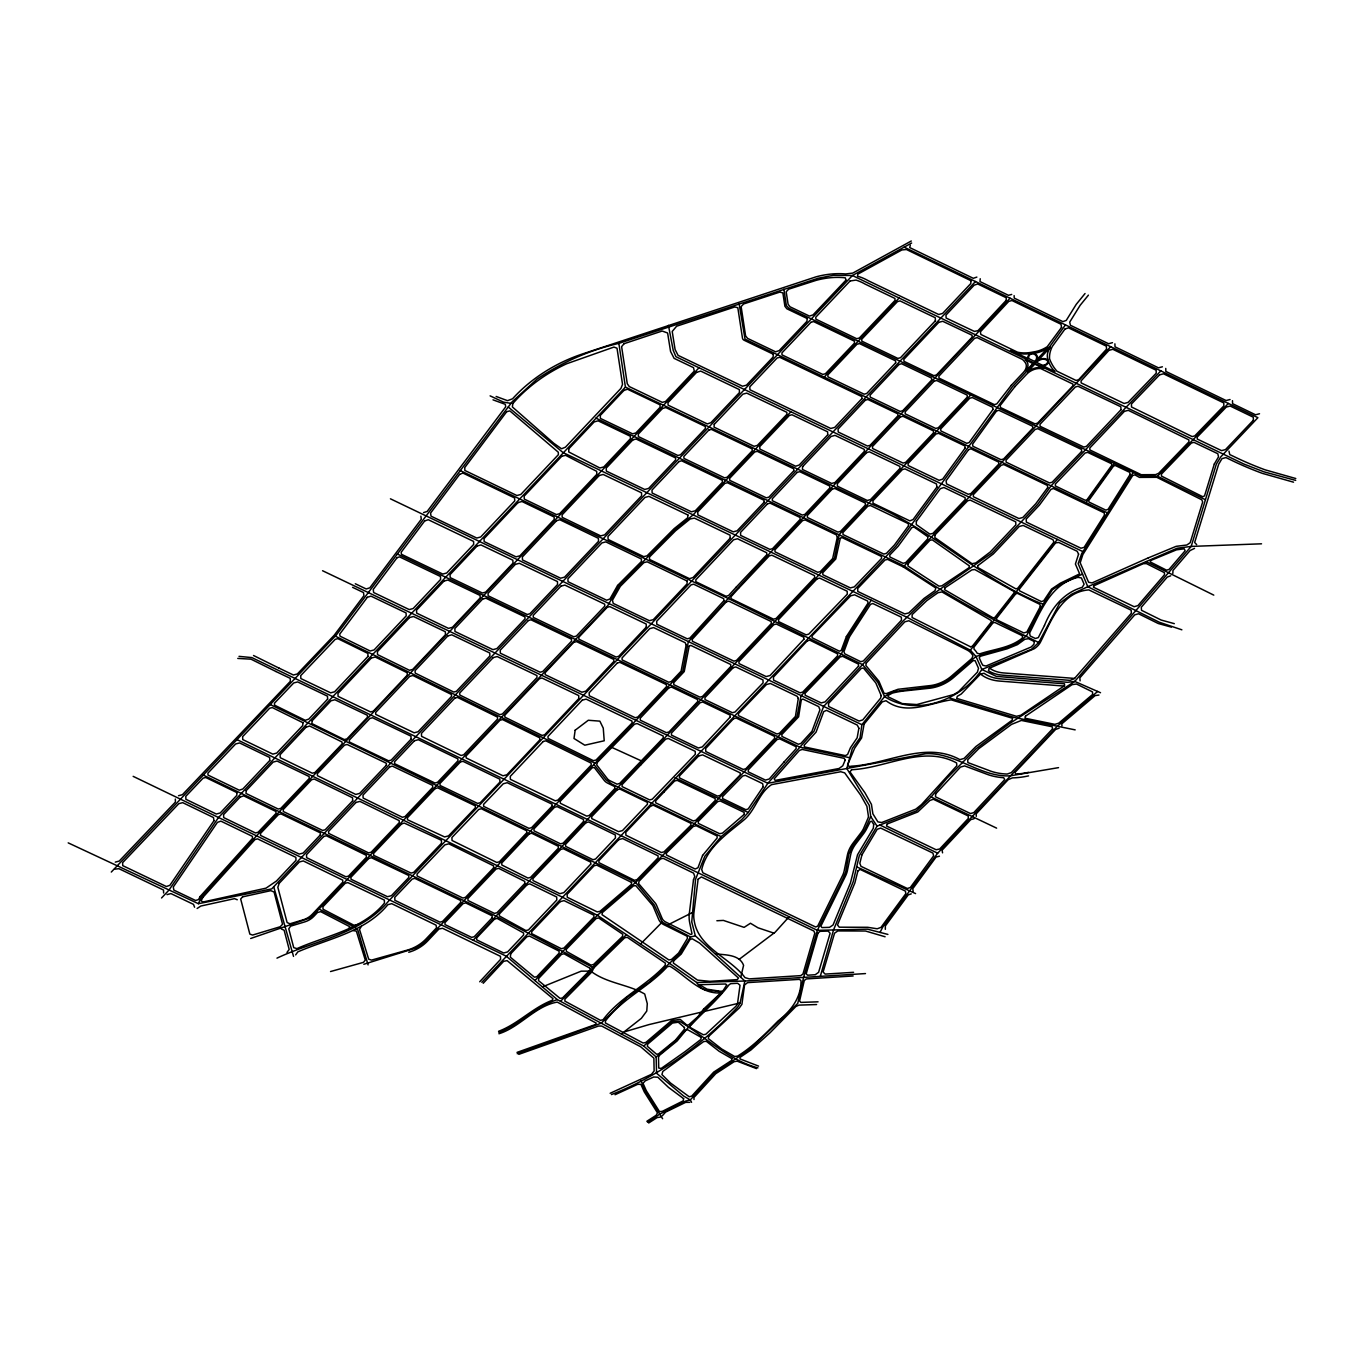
<?xml version="1.0" encoding="UTF-8"?>
<svg xmlns="http://www.w3.org/2000/svg" width="1364" height="1364" viewBox="0 0 1364 1364"><rect width="100%" height="100%" fill="white"/><g stroke="black" fill="none" stroke-linecap="round" stroke-linejoin="round"><path stroke-width="1.5" d="M566.299 949.293L566.299 951.339L590.987 965.098L593.562 964.484L622.564 936.352L622.751 934.272L598.66 917.955L596.187 918.484L566.554 949.037M885.321 929.327L885.355 925.951L908.254 894.852L911.237 893.88M1172.852 573.34L1172.955 570.459L1190.073 550.544L1194.54 548.379M980.222 278.733L980 281.564L1008.439 295.306L1011.696 294.436M1082.539 574.091L1061.107 584.048L1052.377 589.794L1043.051 604.218L1026.546 635.76L1017.595 643.16L1006.717 647.542L975.959 656.476L950.708 678.351L941.791 683.961L931.646 686.876L892.499 691.736L884.588 696.629L861.878 724.71L860.053 737.822L852.295 748.529L846.822 768.495L869.277 805.357L870.744 816.61L877.086 826.124L859.269 855.757L853.165 881.86L833.54 929.958L820.293 976.368M910.317 245.264L909.703 247.566L973.282 278.307L976.863 277.097M740.771 977.187L743.585 965.337C739.441 954.271 725.239 955.09 715.537 953.811M460.299 470.58L728.188 598.472L862.542 664.609L877.683 682.085L884.588 696.629C916.642 717.311 961.961 699.596 981.875 669.485L1031.423 649.315L1038.703 642.546L1059.658 603.263L1071.524 594.261L1087.79 586.708L1177.132 548.243L1191.181 546.418L1261.53 543.81M662.273 1115.82L665.581 1112.12L685.615 1102.368L689.775 1102.334M593.817 967.741L592.01 971.816L564.918 999.13L564.901 1001.142L600.484 1020.34L603.076 1019.726C620.074 997.135 646.417 985.797 665.206 965.235L665.393 963.137L627.269 937.324L624.695 937.784L593.459 968.252M68.2 842.867L198.411 903.701L201.139 897.563L256.534 835.825L698.982 367.803M870.744 816.61L864.742 829.721L852.04 847.044L848.851 854.307L845.663 872.176L843.361 877.734L817.36 930.333L803.601 977.391L797.735 1003.427L749.774 1049.325L715.077 1072.718L690.286 1099.93L685.393 1101.157L659.75 1114.132L647.508 1122.299M626.451 934.664L592.556 967.281L590.765 971.117L560.502 1001.312M880.036 932.413L882.815 926.94L937.665 853.216L1056.776 726.756L1097.628 691.446M348.775 928.628L349.866 926.719L320.728 911.664L317.505 912.482L313.771 916.42A14.714 10.06 -27 0 1 304.752 921.894L290.566 926.173L288.776 928.833L293.737 947.673L296.977 948.594C326.746 935.414 362.705 929.6 384.46 903.053L384.341 900.069L347.837 882.593L345.211 883.292L322.961 906.719L323.029 909.242L353.941 925.235L357.999 924.451M361.426 926.207L359.516 929.464L368.672 959.148L371.485 960.12L407.222 950.128A29.428 20.102 -27 0 0 426.114 938.858L436.531 927.827L436.088 925.184L391.724 903.667L387.819 904.69C365.45 932.055 328.622 938.517 297.846 951.867L295.63 954.885M1133.228 472.438L1081.737 553.494L1078.174 563.639L1087.79 586.708L1159.366 622.257L1181.872 629.81M871.204 600.262L847.965 636.579L841.469 654.038L800.992 695.862L796.985 716.918L694.276 823.771L635.641 882.423L597.381 915.312L534.927 980.563M865.475 973.572L744.88 981.023L695.333 935.806L690.593 937L679.494 954.033L649.264 982.029L626.946 997.527L601.234 1023.188L517.229 1053.724M695.333 935.806L691.753 921.894L695.572 879.2L704.813 856.302L721.147 836.644L741.607 819.713L748.222 812.501L767.881 783.277L814.035 731.223L823.651 706.416L903.19 620.893L925.099 599.649L991.816 553.085L1037.714 504.356L1051.047 485.84L1160.849 370.889M1086.068 502.634L1114.371 463.453M1065.455 324.905L1049.905 346.388L1012.412 386.711L895.824 546.18L481.833 982.285M286.969 952.447L289.185 949.429L284.138 930.231L281.308 928.969M508.226 407.018L562.991 452.524L906.924 617.278L970.367 650.185L1057.356 539.411M877.086 826.124L916.506 810.813L931.101 796.951L946.821 778.367L976.266 748.614L1009.496 723.619L1074.764 681.42L1191.181 546.418L1216.347 464.067L1220.848 456.787L1257.898 417.674L904.161 247.14M1085.045 293.533L1076.247 304.343L1066.256 320.404L1062.88 321.631L1014.236 298.102L1014.117 295.613M1088.421 295.135L1080.169 305.28L1069.717 322.092L1070.382 325.246L1108.591 343.728L1112.461 342.671M789.142 916.727L775.195 932.158L739.322 959.233M479.719 981.773L500.605 959.335L500.469 956.335L442.567 928.287L438.952 928.986L427.631 940.99A29.428 20.102 -27 0 1 408.74 952.26M483.214 983.274L503.64 961.313L507.135 960.631L553 998.653L552.267 1000.272C532.727 1007.655 518.047 1023.989 498.559 1031.303M1010.076 298.204L770.063 552.966L688.291 641.813L682.75 671.327L423.266 943.376L416.31 947.912L363.83 964.28M790.711 411.979L692.963 515.012L675.163 529.624L619.205 585.548L607.85 605.531L310.804 917.699L250.669 938.483M595.846 418.117L904.213 565.992L1110.671 346.695M161.549 897.972L168.897 890.198L218.308 817.752L625.428 387.12L618.864 343.37L818.264 278.222L833.387 275.323L852.415 275.511L1243.849 464.033L1264.121 471.876L1295.681 480.384M824.214 377.095L899.098 298M970.776 394.946L839.269 534.5L834.427 558.541L473.325 940.103M111.285 872.056L336.414 634.891L512.233 401.698L536.922 379.192A169.324 115.701 -27 0 1 618.864 343.37M975.482 281.513L388.314 901.399C360.59 934.596 314.3 940.427 276.977 958.142M980.528 674.021L961.245 694.003L957.323 696.322L956.693 698.385L1016.487 716.305L1020.784 715.248L1064.619 685.615L1064.483 683.79L1000.63 678.863A44.125 30.161 -27 0 1 984.058 673.27L980.528 674.021A47.075 32.173 -27 0 0 999.556 681.079L1063.971 686.058M783.908 289.27L786.346 305.553L788.58 308.042L1140.372 475.848L1157.524 476.224L1228.384 403.437M640.534 944.041L662.154 922.149L654.277 904.98L635.641 882.423L270.294 704.557M133.16 776.355L506.351 956.249L557.313 999.607L643.723 1046.035L671.906 1021.943L679.545 1021.295C705.717 1036.862 727.609 1059.709 757.924 1067.876M691.565 1102.317L690.286 1099.93L683.688 1096.076L656.561 1073.246L656.135 1056.929C681.165 1038.464 699.425 1013.691 721.965 992.804C714.702 989.105 705.904 992.753 699.459 986.428L696.714 982.523L669.264 963.154L597.381 915.312L562.104 897.035L236.995 739.629M197.115 908.492L200.849 906.037L234.54 898.637L237.268 899.763M646.843 1121.293L656.135 1115.309L657.482 1112.854L644.234 1091.831L640.892 1084.329L637.67 1084.329L615.028 1094.729M648.684 1122.998L657.124 1117.559L660.278 1117.116M621.353 1034.014L641.387 1018.311L646.775 1011.031L647.286 1003.682L644.712 994.032C628.31 984.348 606.673 983.393 590.765 971.117L581.166 971.168L542.378 986.888M911.288 241.002L852.739 273.107L845.646 273.959A72.224 49.343 -27 0 0 816.03 276.841L582.326 354.009A117.151 80.05 -27 0 0 512.574 398.782L507.527 400.675L496.138 396.464M911.646 243.031L852.415 275.511L271.675 888.919L198.411 903.701M667.644 925.014L692.315 912.584M611.43 1094.576C659.818 1075.821 702.187 1044.585 737.702 1007.058L739.97 1003.393L744.88 981.023L696.714 982.523M610.151 1093.28L651.498 1074.303L654.123 1070.962L653.868 1058.123L640.654 1046.751L601.694 1026.052L598.574 1026.018L518.814 1054.355M1148.113 557.944L1092.07 582.905L1088.591 582.258L1080.203 562.803L1082.863 554.534L1132.631 475.593L1134.831 474.843L1139.469 477.4L1156.808 477.315L1201.803 499.804L1202.673 501.952L1190.192 542.684L1186.816 545.02L1176.16 546.333L1148.3 557.876M498.849 1032.429C519.803 1024.33 535.745 1006.751 557.313 999.607M498.934 1033.759C520.144 1027.092 535.217 1005.933 557.262 1002.097L596.204 1023.102L595.676 1024.466L517.024 1052.394M1170.721 575.813L1167.26 577.074L1141.293 607.253L1141.515 610.305L1161.156 620.04L1174.319 623.655M1059.163 728.188L1055.566 729.45L1014.884 772.553L1016.027 773.985A53.145 36.317 -27 0 0 1028.678 772.297M423.556 512.591L427.188 511.432L505.703 406.847L505.294 404.324L493.001 399.84M970.52 646.792L972.344 646.229L991.27 622.069L991.151 620.467L941.978 591.942L938.023 592.692L926.736 600.689L912.141 614.601L912.107 617.534L970.281 646.672M330.531 971.543L363.489 962.353L365.296 960.086L356.362 931.118L353.123 930.555M974.015 818.741L970.759 819.611L942.098 850.181L942.558 852.841M115.292 862.116L119.231 861.076L175.427 802.049L175.325 799.065M1259.518 413.752L1255.579 414.792L1232.562 403.659L1232.476 400.675M178.514 795.706L182.435 794.683L290.344 681.335L290.242 678.351L275.903 671.497M1162.401 366.797L1158.445 367.82L1115.053 346.848L1114.882 343.83M1230.055 399.516L1226.1 400.539L1165.845 371.4L1165.76 368.433M166.988 894.614L170.943 893.591L193.518 904.383L194.575 907.213M939.438 856.217L936.096 857.018L912.772 888.697L913.147 891.289M740.072 1002.932L649.008 1024.586L625.07 1031.661M1058.532 767.642L1010.127 775.843C980.307 777.446 955.618 752.28 925.764 753.712L767.881 783.277L322.569 570.732M1098.924 695.043L1095.087 695.606L1061.789 723.841L1061.959 725.801M114.371 869.175L118.958 868.697L163.527 890.027L163.612 892.994M853.574 972.31L825.152 974.101L823.106 972.038L834.58 933.146L837.871 930.93L865.526 931.015L885.1 936.761M853.148 975.976L806.346 978.926L804.283 980.511L799.577 1000.971L800.873 1002.404L818.059 1001.824M716.867 920.751L723.397 920.41L744.096 927.367L750.456 923.258L757.992 927.793L773.934 933.129M816.593 1004.535L798.963 1005.115L795.877 1006.496L770.2 1032.616L750.933 1049.973L740.141 1057.305L739.97 1058.924L758.554 1066.102M237.779 658.42L250.993 659.17L275.886 671.48M1074.576 678.419L1003.478 672.929A36.282 24.791 -27 0 1 989.599 668.138M239.024 656.357L251.863 657.601L817.36 930.333L867.453 929.157L887.896 934.425M510.988 403.352L503.589 402.158L490.119 395.867M1075.173 729.876L1014.287 717.447L949.838 698.061M849.772 757.736L799.884 747.182L397.367 554.04M1171.386 627.133L1158.241 623.519L1138.548 613.766L1134.746 614.84L1079.879 677.823L1080.083 680.875M1295.8 478.525L1265.11 469.83A498.815 340.829 -27 0 1 1236.023 457.571L1229.765 454.57L1228.964 451.109M1293.532 482.174L1262.365 473.359A503.725 344.188 -27 0 1 1232.851 460.913L1225.929 457.571L1221.991 458.628L1218.666 464.237L1194.659 542.497L1196.671 544.611M756.491 1068.609L737.191 1061.175L734.122 1061.686L715.776 1073.673L693.935 1097.491L694.003 1099.537M1100.526 692.724L1074.764 681.42L1067.569 682.307L996.351 676.374L981.875 669.485L975.959 656.476L970.367 650.185M856.677 866.856L915.585 893.591M610.68 746.875L642.58 761.436M931.101 796.951L996.607 828.136M674.975 777.736L748.222 812.501M1082.931 551.619L675.93 356.703L673.219 350.36L668.445 325.382M625.428 387.12L869.448 503.299C932.141 528.448 979.864 579.478 1043.051 604.218M1107.517 512.915L745.034 339.142L739.152 303.95M903.377 566.947L887.555 559.376L884.929 560.058L857.7 588.481L857.803 591.464L904.741 613.919L908.799 612.947L923.922 598.523L934.988 590.697L935.857 588.037L903.258 566.878M390.428 498.815L861.878 724.71M355.288 583.758L366.2 588.975L369.832 587.816L421.288 519.275L420.862 516.172M352.594 587.338L363.506 592.556L363.932 595.659L334.197 635.266L297.352 673.969L293.413 675.01L279.074 668.138M721.147 836.644L612.027 784.164L606.093 779.85L593.954 764.437M335.254 636.118L595.096 763.226M203.304 775.11L495.405 915.79L592.556 967.281M1213.79 595.13L1146.033 561.627M879.951 825.015L937.665 853.216M1157.524 476.224L1205.435 499.736M253.516 655.504L279.091 668.155M319.005 909.072L354.759 927.196L357.811 929.992L368.075 964.877M662.154 922.149L690.593 937M1038.703 642.546C992.429 619.733 946.838 595.301 904.213 565.992M643.723 1046.035L656.135 1056.929M662.614 1118.736L645.598 1091.353L640.961 1080.629M273.721 886.753L293.533 956.403M976.283 816.32L976.181 813.831L1008.166 779.679L1012.429 777.889A69.496 47.484 -27 0 0 1028.575 775.877M568.771 448.841L568.754 451.961L599.87 467.988L603.792 466.948L630.424 438.731L630.321 436.241L598.148 420.828L594.21 421.885L568.771 448.841M589.981 968.235L589.964 970.264L562.48 997.971L560.092 998.397L538.524 980.614L538.729 978.38L561.474 954.391L564.031 953.76L589.981 968.235M907.998 563.878L907.964 566.009L938.995 586.162L941.825 585.855L968.917 567.799L969.361 565.889L932.26 539.837L929.839 540.366L907.998 563.878M916.352 521.389L916.25 524.543L929.805 534.074L932.874 533.426L965.166 499.616L965.098 497.638L943.922 487.494L940.325 488.67L916.352 521.389M684.455 1027.518L684.387 1029.257L675.436 1040.135L658.437 1053.98L656.51 1054.184L647.32 1046.273L647.712 1044.125L672.435 1023.051L678.3 1022.216L684.455 1027.518M927.793 536.717L927.708 538.882L905.696 562.599L903.087 563.298L889.857 556.972L889.788 554.995L898.041 546.384L911.783 527.629L913.999 527.016L927.793 536.717M935.619 793.933L935.499 796.798L970.486 813.541L973.743 812.654L1004.722 779.611L1003.734 777.719A70.076 47.876 -27 0 1 986.939 774.258L964.604 765.903L960.461 767.079L935.619 793.933M690.082 1025.933L690.014 1027.365L703.295 1034.747L705.768 1034.304L735.861 1006.342L737.447 1004.143L740.021 985.268L737.617 983.256L730.661 983.683L728.956 984.893C717.873 999.693 703.04 1012.361 690.082 1025.933M693.492 879.763L689.485 912.175A53.946 36.862 -27 0 0 689.673 922.627L692.008 933.897L690.951 934.579L665.734 922.047A14.714 10.06 -27 0 1 662.069 918.279L656.527 905.219A19.608 13.401 -27 0 0 655.163 902.951L638.625 883.599L639.017 881.246L660.517 858.979L663.143 858.297L693.577 873.148L694.753 876.37L693.492 879.763M698.095 879.251L694.071 911.493A49.036 33.503 -27 0 0 694.259 920.99C698.521 947.844 730.115 957.699 745.034 977.63L749.262 978.875L800.719 975.635L802.953 974.032L814.802 933.164L813.882 931.032L701.335 876.933L698.095 879.251M934.988 534.91L934.851 537.604L972.003 563.69L975.754 562.957L990.281 551.96L1015.856 524.867L1015.737 521.883L970.213 500.094L967.605 500.793L934.988 534.91M631.549 882.423L631.447 884.332L600.007 911.322L597.227 911.919L567.254 897.273L567.134 894.29L594.09 865.782L596.682 865.1L631.549 882.423M802.612 466.624L802.407 469.438L831.648 483.436L834.921 482.566L864.367 451.365L864.282 449.37L835.041 435.372L831.119 436.429L802.612 466.624M236.995 792.62L236.773 795.434L220.218 812.978L216.296 814.018L185.896 799.287L185.794 796.303L203.083 778.162L205.691 777.48L236.995 792.62M246.202 790.626L245.997 793.456L278.222 809.04L280.831 808.358L309.219 778.537L309.134 776.542L277.062 761.044L273.141 762.084L246.202 790.626M687.899 514.995L687.678 517.774L674.123 528.669L647.082 555.813L643.757 556.648L608.105 539.462L607.986 536.478L645.019 497.4L648.94 496.36L687.899 514.995M687.234 581.098L687.013 583.928L653.305 619.648L649.383 620.688L613.22 603.382L612.453 600.211L620.313 586.35L643.859 562.65L647.184 561.815L687.234 581.098M714.259 424.323L714.037 427.137L754.07 446.301L757.327 445.431L786.926 414.298L786.84 412.303L746.756 393.122L742.834 394.162L714.259 424.323M773.32 354.231L773.098 357.044L746.449 385.177L742.51 386.217L678.078 355.373L675.095 349.559L672.213 331.469L676.612 326.218L734.804 306.951L737.822 307.718L742.459 338.067A5.882 4.024 -27 0 0 744.181 340.267L773.32 354.231M807.164 318.511L806.942 321.324L779.202 350.599L775.605 351.81L747.557 338.374L745.597 335.868L741.129 306.576L743.619 303.967L779.85 292.084L782.868 292.885L784.914 306.286L786.875 308.793L807.164 318.511M970.998 280.728L970.776 283.559L942.609 313.447L938.688 314.504L868.459 280.831A72.224 49.343 -27 0 0 860.07 276.994L857.513 276.227L857.82 274.147L901.86 249.953L906.446 249.51L970.998 280.728M302.961 722.715L302.723 725.546L276.739 753.081L272.834 754.122L242.741 739.578L242.639 736.611L269.629 708.24L272.254 707.558L302.961 722.715M312.151 720.755L311.913 723.602L344.308 739.578L346.933 738.896L367.479 717.276L367.41 715.299L334.913 699.749L330.992 700.789L312.151 720.755M510.665 953.862L510.375 957.204L534.398 977.187L536.751 976.743L559.121 953.146L559.069 951.134L529.471 936.079L526.879 936.761L510.665 953.862M708.581 1036.469L708.359 1038.635L721.761 1049.052L734.65 1056.486L737.532 1056.128C752.877 1046.699 765.511 1033.656 778.111 1020.937C791.052 1010.826 801.111 997.8 801.026 980.716L799.475 979.352L747.557 982.626L744.556 984.979L741.914 1004.313L739.356 1007.877L708.581 1036.469M873.71 824.402L873.301 828.289L857.547 854.717L850.437 883.002L833.029 925.031L829.5 927.35L821.929 927.571L820.872 926.156L845.782 875.466A31.969 21.841 -27 0 0 847.47 870.334L850.676 854.682A31.781 21.705 -27 0 1 855.91 843.736L863.531 833.762A31.969 21.841 -27 0 0 866.549 828.971L870.283 821.588L871.749 821.247L873.71 824.402M1034.253 641.472L1033.946 644.268L1031.184 646.996L986.053 665.99L982.915 665.359A39.232 26.803 -27 0 1 981.262 662.41L979.216 657.806L980.375 656.255L1007.161 648.804L1017.493 644.609L1024.824 639.29L1028.473 638.676L1034.253 641.472M673.577 960.938L673.339 963.035L697.516 980.119L709.928 981.347L737.293 979.625L738.47 978.039L699.613 943.087L692.196 938.756L689.979 939.557L681.233 954.033L673.577 960.938M512.779 403.591L512.387 406.949L553.801 443.283L561.542 448.773L565.429 447.204L620.944 388.382L622.53 384.324L617.005 348.195L613.936 347.07L566.742 363.728A116.093 79.334 -27 0 0 512.779 403.591M1022.591 635.846L1022.318 638.079C1010.298 647.968 993.964 649.076 979.642 653.885L977.136 653.22A29.428 20.102 -27 0 0 974.067 649.247L973.947 647.184L992.89 622.973L994.731 622.41L1022.591 635.846M602.291 912.652L602.036 914.681L668.872 959.949L671.446 959.489L678.59 953.044L687.49 938.313L687.047 936.181L663.671 924.57A19.608 13.401 -27 0 1 658.761 919.541L653.305 906.617A14.714 10.06 -27 0 0 652.282 904.929L635.812 885.662L633.459 885.867L602.291 912.652M977.937 565.583L977.681 567.475L1015.89 588.873L1017.68 588.344L1053.895 542.088L1052.974 539.701L1023.153 525.43L1019.232 526.47L993.299 553.954L977.937 565.583M575.148 730.234L574.005 738.487L584.798 745.204L604.218 740.771L603.263 728.137L599.853 721.147L588.293 720.26L575.148 730.234M683.603 1098.634L683.245 1100.85L662.205 1111.404L659.46 1111.575L646.314 1090.723L643.024 1083.34L645.155 1080.902L653.68 1076.997L657.823 1077.219L668.496 1087.381L683.603 1098.634M798.298 698.419L795.434 716.441L779.458 733.286L776.849 733.985L738.47 715.606L738.401 713.628L766.449 684.523L770.404 683.483L797.173 696.305L798.298 698.419M801.299 699.851L798.605 716.833L781.896 734.446L781.964 736.424L798.264 744.233L800.856 743.516L811.955 731.309L819.934 709.826L818.741 706.637L802.867 699.033L801.299 699.851M866.242 663.092L865.85 665.496L878.928 681.216L884.06 693.304L886.31 693.611L898.006 689.28L931.169 685.478A28.439 19.437 -27 0 0 951.39 676.152L971.867 658.454L972.958 655.828A24.518 16.76 -27 0 0 967.076 649.997L908.816 620.756L904.826 621.813L866.242 663.092M858.877 728.24L857.172 737.788L850.488 747.643L847.59 754.48L845.356 755.622L804.487 746.943L804.129 745.238L816.081 732.093L823.686 711.633L826.533 710.354L857.257 725.068L858.877 728.24M864.111 724.028L861.605 737.941L854.665 748.205L847.59 764.846L849.414 766.568L851.613 766.159C887.316 764.266 925.406 740.601 959.915 759.629L964.058 758.452L975.908 746.534L1012.003 720.294L1012.668 718.299L951.202 699.868C929.771 703.023 906.139 715.981 886.054 700.721L882.32 701.829L864.111 724.028M868.527 816.985L863.497 828.664A28.439 19.437 -27 0 1 860.82 832.927L853.216 842.884A35.311 24.126 -27 0 0 847.385 855.075L844.197 870.709A28.439 19.437 -27 0 1 842.696 875.245L817.684 926.156L815.604 926.991L702.886 872.789L701.71 869.567C706.859 847.402 726.876 834.035 743.346 820.463C755.451 810.813 758.554 792.927 771.581 784.641L840.753 771.734L844.708 772.877L860.633 795.11L866.924 806.329L868.527 816.985M686.194 644.797L681.096 671.173L671.327 681.523L668.718 682.222L622.137 659.92L622.052 657.942L649.707 628.634L653.629 627.593L685.137 642.666L686.194 644.797M689.144 646.195L684.234 671.582L673.748 682.682L673.833 684.677L699.903 697.14L702.511 696.441L730.797 666.485L730.712 664.49L690.781 645.377L689.144 646.195M597.193 762.527L596.716 764.931L607.185 778.503A14.714 10.06 -27 0 0 610.083 780.805L617.039 784.164L619.648 783.465L663.228 737.975L663.177 735.997L637.107 723.534L634.465 724.216L597.193 762.527M944.911 587.867L944.553 589.674L993.163 617.892L994.936 617.381L1013.998 593.033L1013.878 591.43L974.749 569.521L971.85 569.896L944.911 587.867M701.249 1037.407L700.857 1039.436L685.137 1051.576L661.148 1068.472L658.727 1068.029L658.505 1057.168L659.63 1055.225L677.073 1041.022L685.87 1030.314L687.729 1029.769L701.249 1037.407M731.939 1058.652L731.564 1060.459L713.696 1072.121L691.667 1096.162L689.195 1096.758L670.457 1082.965L661.915 1074.559L662.819 1071.439L703.654 1041.584L706.296 1041.278L719.203 1051.32L731.939 1058.652M1025.438 716.185L1025.012 718.214L1054.884 724.352L1058.686 723.21L1092.666 694.412L1092.479 691.889L1076.486 684.012L1072.07 684.66L1025.438 716.185M837.36 536.973L832.671 558.541L820.361 571.584L817.735 572.283L775.025 551.84L774.94 549.845L802.526 520.622L805.135 519.923L836.337 534.859L837.36 536.973M840.258 538.371L835.774 558.984L822.782 572.744L822.867 574.738L850.386 587.918L854.324 586.878L881.553 558.456L881.485 556.478L841.929 537.535L840.258 538.371M881.195 695.589L880.581 698.215L862.764 719.919L859.03 721.044L828.63 706.484L828.494 703.5L861.332 668.36L863.463 668.053L875.824 682.938L881.195 695.589M888.407 695.214L888.032 696.782L902.235 703.585L916.83 704.54L953.709 694.549L958.534 691.701L977.408 672.145L978.517 668.309L975.107 660.636L973.129 660.653L953.487 677.618A31.969 21.841 -27 0 1 930.674 688.121L903.616 691.019A65.012 44.415 -27 0 0 892.431 693.082L888.407 695.214M857.922 870.846L854.887 882.9L837.479 924.963L839.252 927.196L867.692 927.298L877.205 928.782L880.974 927.401L905.798 893.676L905.423 891.101L860.173 869.431L857.922 870.846M861.963 854.785L859.832 863.276L860.957 866.311L907.333 888.493L910.317 887.521L933.641 855.842L932.925 853.097L880.684 828.084L877.188 829.278L861.963 854.785M818.076 932.857L806.192 973.828L807.573 975.209L815.246 974.714L818.605 972.327L830.13 933.232L828.119 931.083L820.156 931.322L818.076 932.857M1093.86 585.787L1093.417 587.219L1134.132 606.707L1137.934 605.616L1164.532 574.687L1164.396 572.641L1146.391 563.588L1143.271 563.707L1093.86 585.787M1214.318 463.999L1204.531 495.899L1202.741 496.718L1161.48 476.087L1161.446 474.092L1191.352 443.044L1193.977 442.345L1217.813 453.718L1218.529 456.872L1214.318 463.999M1078.583 554.108L1075.412 564.031L1079.64 573.869L1060.391 583.161L1051.559 589.06L1043.716 600.808L1041.414 601.592L1019.488 590.8L1019.3 589.248L1055.6 542.889L1058.72 542.446L1077.151 551.278L1078.583 554.108M726.688 985.03L723.091 990.673L721.13 991.389L707.115 989.19L699.289 984.706L725.716 983.99L726.688 985.03M1150.687 560.519L1150.21 561.934L1166.544 570.169L1169.05 569.453L1185.128 550.766L1184.225 548.805L1176.467 549.845L1150.687 560.519M887.231 823.975L886.532 826.021L936.079 849.738L939.677 849.022L968.321 818.451L968.218 815.962L933.334 799.253L929.839 800.515L917.733 811.989L887.231 823.975M279.211 883.292L277.83 887.265L287.105 922.524L289.935 923.803L303.217 919.796A14.714 10.06 -27 0 0 312.22 914.306L342.79 882.116L342.722 880.138L303.268 860.923L299.347 861.963L279.211 883.292M846.379 636.579L841.264 650.338L839.372 651.174L812.143 637.789L812.092 635.794L850.642 595.829L854.597 594.806L867.623 601.03L868.033 603.127L846.379 636.579M849.431 636.886L843.941 651.651L844.725 653.799L860.735 661.676L863.344 660.994L901.485 620.177L901.348 617.176L872.807 603.519L870.522 604.32L849.431 636.886M702.579 855.433L697.976 867.76L695.129 869.004L666.433 855.006L666.416 853.046L693.304 826.448L696.169 825.732L717.072 835.962L717.157 837.956L702.579 855.433M989.343 668.258L988.423 670.696A39.232 26.803 -27 0 0 1002.404 675.146L1070.143 680.38L1074.491 678.522L1131.387 613.186L1131.165 610.168L1088.83 589.896C1061.243 591.959 1051.184 621.012 1040.493 642.086A14.714 10.06 -27 0 1 1034.202 648.753L989.343 668.258M845.151 760.174L842.799 765.75L839.082 768.495L775.144 780.413L774.172 778.861L799.389 750.439L802.22 749.433L844.197 758.35L845.151 760.174M1044.466 625.462L1038.311 637.619L1035.361 638.488L1030.144 635.982L1029.632 632.947C1040.971 610.731 1050.911 583.928 1077.952 577.364L1081.396 577.927L1084.107 584.252L1082.232 587.304C1063.681 592.811 1051.388 608.003 1044.466 625.462M200.082 896.591L198.53 899.609L195.546 900.479L173.842 890.095L173.296 886.975L217.422 822.339L220.917 821.145L252.408 836.371L252.545 838.383L200.082 896.591M202.878 897.376L201.105 900.786L202.929 902.03L266.031 888.152L276.415 881.059L295.988 860.326L295.869 857.342L257.523 838.843L254.983 839.559L202.878 897.376M1040.374 606.468L1026.853 632.043L1023.767 632.896L996.726 619.853L996.538 618.318L1015.651 593.92L1017.476 593.357L1039.811 604.337L1040.374 606.468M617.585 585.48L609.93 599.001L606.656 600.228L568.038 581.746L567.918 578.779L601.899 542.923L605.821 541.883L641.404 559.018L641.438 561.491L617.585 585.48M1104.584 514.927L1084.124 547.373L1080.953 548.226L1026.325 522.071L1026.205 519.087L1039.419 505.089L1051.013 489.318L1053.417 488.534L1104.158 512.83L1104.584 514.927M1130.125 474.433L1108.114 509.318L1105.846 510.136L1088.984 502.054L1088.745 500.503L1113.501 466.079L1115.292 465.499L1129.682 472.336L1130.125 474.433M703.602 1009.104L697.857 1016.709L688.701 1024.841L686.842 1025.097L680.176 1019.368L671.463 1020.613L645.837 1042.454L643.092 1043L605.428 1023L605.428 1020.971C622.359 998.482 648.633 987.229 667.337 966.684L669.877 966.224C685.956 975.754 699.425 993.282 719.34 993.009L719.391 994.288L703.602 1009.104M763.192 786.738L748.239 808.92L745.92 809.722L722.613 798.571L722.562 796.593L742.681 776.014L745.341 775.332L762.629 783.618L763.192 786.738M1061.55 327.377L1047.245 346.695A23.41 15.993 -27 0 1 1033.196 351.98A33.964 23.205 -27 0 1 1017.595 352.202L980.869 334.47L980.392 331.827L1008.712 301.41L1011.969 300.523L1061.004 324.24L1061.55 327.377M1064.994 329.031L1052.292 346.473A35.021 23.938 -27 0 0 1049.547 358.749A79.845 54.543 -27 0 0 1056.981 371.23L1076.043 380.437L1078.634 379.721L1106.528 349.167L1106.357 346.166L1068.472 327.837L1064.994 329.031M213.995 820.668L169.869 885.321L166.357 886.515L122.743 865.646L122.624 862.662L178.786 803.669L182.708 802.646L213.466 817.53L213.995 820.668M993.043 409.405L969.156 442.533L966.769 443.317L940.836 430.905L940.751 428.91L969.685 398.254L972.31 397.555L992.719 407.325L993.043 409.405M996.47 411.041L972.566 444.17L972.89 446.25L1000.988 459.685L1003.597 459.003L1032.736 428.245L1032.65 426.267L998.84 410.257L996.47 411.041M1111.796 465.277L1087.04 499.684L1085.25 500.281L1055.412 485.993L1055.361 484.015L1085.011 453.053L1087.62 452.354L1111.541 463.726L1111.796 465.277M965.201 447.989L942.66 479.139L939.097 480.316L908.168 465.516L908.083 463.521L935.943 434.008L938.551 433.326L964.877 445.926L965.201 447.989M968.611 449.626L946.087 480.776L946.548 483.896L968.252 494.279L970.878 493.58L998.772 464.084L998.687 462.106L970.998 448.841L968.611 449.626M908.577 525.703L894.426 545.02L886.429 553.375L883.787 554.057L843.02 534.552L842.935 532.557L867.811 506.197L870.42 505.515L908.288 523.623L908.577 525.703M936.915 487.033L913.096 519.531L909.839 520.878L873.045 503.248L872.943 500.776L902.388 469.574L904.997 468.875L936.454 483.93L936.915 487.033M1047.74 487.511L1035.805 503.725L1022.83 517.485L1018.908 518.525L973.385 496.735L973.299 494.74L986.939 480.298L1001.193 465.26L1003.819 464.561L1047.433 485.431L1047.74 487.511M851.596 769.722L849.994 771.888L864.895 792.706L871.443 804.385L872.875 813.797L877.904 821.895L881.707 822.526L915.841 809.125L921.45 804.624L956.812 765.733L956.607 762.953C923.138 744.676 886.225 768.188 851.596 769.722M367.342 597.296L339.721 634.09L339.994 636.153L370.173 650.986L374.077 649.963L406.199 615.914L406.08 612.93L370.974 596.136L367.342 597.296M397.112 557.637L373.225 589.453L373.651 592.539L409.234 609.572L413.173 608.532L440.606 579.461L440.487 576.478L399.533 556.87L397.112 557.637M424.698 520.895L401.187 552.232L401.459 554.296L442.771 574.056L446.693 573.016L473.7 544.389L473.581 541.406L428.313 519.735L424.698 520.895M459.634 474.365L430.581 513.052L431.007 516.155L476.752 538.047L480.674 537.007L514.722 500.929L514.603 497.945L462.925 473.052L459.634 474.365M506.726 411.638L464.766 467.528L464.851 470.461L516.888 495.524L520.792 494.484L558.388 454.655L558.302 452.217L509.88 410.905L506.726 411.638M1011.372 385.211L996.828 403.863L994.39 404.631L938.978 378.101L938.909 376.123L974.544 338.357L977.17 337.641L1022.471 359.448A35.106 23.989 -27 0 1 1025.165 362.432A11.594 7.928 -27 0 1 1023.205 372.628L1011.372 385.211M1014.918 386.626L1000.221 405.483L1000.477 407.529L1034.952 423.846L1037.561 423.147L1072.974 385.79L1072.905 384.085L1040.647 368.536A13.163 8.985 -27 0 0 1026.581 374.316L1014.918 386.626M624.047 343.711L621.609 346.661L627.269 383.71L629.264 386.558L662.29 402.363L665.564 401.493L694.276 371.076L693.526 367.649L674.089 358.34L670.559 351.452L667.61 333.004L662.154 331.026L624.047 343.711M784.078 761.965L769.279 778.997L765.46 780.089L748.324 771.888L748.239 769.91L777.054 739.544L779.679 738.845L796.047 746.671L796.15 748.683L784.078 761.965M242.57 896.864L240.678 899.012L249.851 934.118L252.596 935.056L280.217 926.736L282.553 924.246L274.079 892.022L270.788 890.658L242.57 896.864M723.875 600.706L689.843 638.113L687.251 638.812L656.8 624.235L656.681 621.251L691.037 584.883L693.662 584.201L723.755 598.694L723.875 600.706M736.083 587.287L728.564 595.539L725.989 596.256L695.896 581.763L695.828 579.768L733.559 539.786L737.481 538.746L766.721 552.744L766.807 554.722L736.083 587.287M726.296 601.865L692.264 639.273L692.383 641.268L733.883 661.131L736.492 660.432L771.308 623.553L771.223 621.558L728.87 601.166L726.296 601.865M738.538 588.413L730.985 596.716L731.104 598.728L773.507 619.154L776.116 618.455L814.649 577.637L814.564 575.642L771.854 555.199L769.245 555.881L738.538 588.413M1108.949 350.343L1081.055 380.897L1081.158 382.909L1124.089 403.471L1128.062 402.414L1156.229 373.207L1156.143 370.224L1112.819 349.286L1108.949 350.343M1050.297 347.24L1038.72 359.874A7.826 5.354 -27 0 1 1048.029 360.369A4.348 2.967 -27 0 1 1047.381 363.898A4.348 2.967 -27 0 1 1043.102 365.859L1054.969 371.724A58.055 39.658 -27 0 1 1047.859 359.312A20.784 14.203 -27 0 1 1050.297 347.24M1006.308 300.233L977.971 330.668L974.356 331.401L946.122 318.034L945.985 315.067L974.152 285.178L977.715 283.968L1006.189 297.727L1006.308 300.233M803.89 639.239L770.063 675.521L766.159 676.578L739.015 663.586L738.93 661.608L773.729 624.729L776.338 624.03L803.788 637.244L803.89 639.239M807.232 640.875L773.439 677.141L773.576 680.142L800.037 692.81L802.68 692.111L837.615 655.811L837.564 653.816L809.824 640.193L807.232 640.875M1048.2 347.564L1037.322 359.209A8.252 5.644 -27 0 0 1035.123 353.941A4.263 2.916 -27 0 0 1029.888 354.197A4.263 2.916 -27 0 0 1028.064 358.544L1010.485 350.463A35.549 24.296 -27 0 0 1032.309 353.344A20.255 13.845 -27 0 0 1048.2 347.564M1034.764 364.154L1027.535 371.895A13.793 9.429 -27 0 1 1043.835 368.348L1034.764 364.154M730.166 717.089L702.272 746.926L698.368 747.984L671.497 735.111L671.429 733.133L700.124 702.716L702.75 702.017L730.081 715.094L730.166 717.089M733.542 718.709L705.648 748.546L705.785 751.53L743.192 769.432L745.818 768.75L774.633 738.384L774.547 736.389L736.151 718.01L733.542 718.709M858.553 666.109L825.118 701.88L821.213 702.937L805.169 695.265L805.101 693.27L840.019 657.005L842.645 656.323L858.468 664.098L858.553 666.109M573.681 642.41L545.14 672.691L545.225 674.668L581.865 692.213L585.804 691.173L613.868 661.421L613.783 659.443L576.597 641.626L573.681 642.41M269.782 760.464L242.843 789.006L239.263 790.199L207.993 775.059L207.925 773.081L235.631 743.96L239.553 742.937L269.663 757.48L269.782 760.464M327.616 699.169L308.81 719.101L305.246 720.294L274.539 705.154L274.471 703.159L293.72 682.955L297.659 681.915L327.496 696.186L327.616 699.169M367.99 656.408L334.589 691.787L330.668 692.844L300.847 678.556L300.728 675.589L335.237 639.324L337.863 638.642L367.888 653.407L367.99 656.408M240.132 797.07L223.577 814.615L223.696 817.599L255.46 832.961L258.086 832.262L275.988 813.438L275.92 811.461L243.713 795.86L240.132 797.07M306.065 727.2L280.114 754.701L280.234 757.685L312.322 773.2L314.948 772.501L342.091 743.977L342.023 741.982L309.645 726.006L306.065 727.2M371.332 658.045L337.965 693.406L338.084 696.39L370.599 711.957L373.225 711.258L407.256 675.197L407.154 672.691L375.236 657.022L371.332 658.045M409.575 617.534L377.419 651.6L377.521 654.601L409.439 670.287L412.695 669.434L445.465 634.703L445.329 631.737L413.497 616.494L409.575 617.534M443.982 581.064L416.532 610.151L416.668 613.135L448.5 628.378L452.422 627.321L480.179 597.909L480.077 595.437L447.904 580.024L443.982 581.064M477.076 546.009L450.052 574.636L450.188 577.603L482.362 593.016L485.635 592.147L512.966 563.179L512.847 560.195L480.998 544.952L477.076 546.009M518.081 502.549L484.049 538.627L484.169 541.593L516.018 556.836L519.94 555.796L554.227 519.462L554.125 516.99L522.003 501.509L518.081 502.549M561.798 456.241L524.168 496.104L524.288 499.088L556.41 514.569L559.666 513.699L596.818 474.331L596.699 471.347L565.583 455.32L561.798 456.241M623.911 390.428L600.296 415.44L600.416 418.424L632.606 433.82L635.88 432.951L660.108 407.273L660.006 404.784L627.491 389.217L623.911 390.428M409.66 676.374L375.646 712.417L375.731 714.412L414.145 732.792L418.083 731.752L451.518 696.458L451.45 694.464L412.917 675.521L409.66 676.374M447.886 635.88L415.099 670.611L415.202 673.117L453.735 692.042L456.343 691.36L489.881 655.982L489.761 652.998L451.808 634.823L447.886 635.88M482.617 599.086L454.86 628.497L454.979 631.481L492.933 649.639L496.871 648.599L525.021 618.881L524.935 616.903L485.891 598.216L482.617 599.086M515.387 564.338L488.056 593.306L488.159 595.795L527.22 614.482L529.846 613.8L557.569 584.525L557.45 581.558L519.326 563.298L515.387 564.338M556.648 520.639L522.361 556.955L522.48 559.939L560.621 578.2L564.56 577.16L598.523 541.303L598.404 538.32L559.905 519.769L556.648 520.639M599.256 475.49L562.087 514.859L562.19 517.348L600.706 535.899L604.627 534.859L641.643 495.78L641.523 492.813L603.178 474.45L599.256 475.49M632.845 439.89L606.213 468.108L606.349 471.092L644.712 489.454L648.633 488.414L675.657 459.89L675.572 457.912L636.118 439.02L632.845 439.89M662.546 408.433L638.301 434.11L638.403 436.599L677.874 455.491L680.483 454.792L705.427 428.467L705.341 426.489L665.803 407.563L662.546 408.433M696.595 372.338L667.985 402.653L668.087 405.142L707.302 423.914L710.883 422.704L739.458 392.559L739.339 389.575L700.721 371.093L696.595 372.338M539.854 739.851L506.914 774.752L502.992 775.792L466.164 757.958L466.079 755.963L499.974 720.26L502.583 719.578L539.769 737.856L539.854 739.851M578.83 698.556L544.662 734.753L542.054 735.435L504.885 717.174L504.816 715.179L539.428 678.709L542.037 678.027L578.711 695.572L578.83 698.556M646.331 627.031L618.693 656.323L616.068 657.022L578.882 639.222L578.813 637.227L607.202 607.321L609.827 606.622L646.212 624.047L646.331 627.031M730.183 538.166L693.1 577.484L689.502 578.677L649.554 559.445L649.503 556.972L675.504 530.835L690.15 518.951L694.412 518.115L730.064 535.182L730.183 538.166M764.113 502.225L737.157 530.784L733.235 531.841L697.874 514.91L697.754 511.926L724.83 483.419L727.438 482.737L764.028 500.247L764.113 502.225M793.797 470.785L768.921 497.127L766.312 497.826L729.74 480.316L729.655 478.338L754.633 452.03L757.259 451.331L793.712 468.79L793.797 470.785M827.743 434.809L799.253 465.005L795.655 466.215L759.867 449.08L759.765 446.591L789.347 415.457L791.973 414.758L827.624 431.825L827.743 434.809M861.929 398.595L834.717 427.426L830.778 428.467L749.944 389.78L749.825 386.796L777.105 357.982L779.731 357.3L861.843 396.6L861.929 398.595M895.671 362.824L866.737 393.48L864.128 394.179L827.948 376.856L827.863 374.878L856.916 344.274L859.542 343.592L895.585 360.846L895.671 362.824M935.414 320.728L900.496 357.726L897.87 358.425L861.826 341.171L861.758 339.193L897.427 301.615L900.052 300.915L935.278 317.744L935.414 320.728M543.196 741.505L510.272 776.372L510.392 779.356L555.216 800.804L557.842 800.122L591.209 765.085L591.141 763.09L545.805 740.822L543.196 741.505M582.206 700.175L548.004 736.407L548.072 738.401L593.442 760.686L596.068 760.021L632.043 723.056L631.992 721.079L586.128 699.118L582.206 700.175M617.244 663.04L589.163 692.793L589.299 695.759L635.198 717.737L637.806 717.038L666.519 686.621L666.433 684.626L619.853 662.341L617.244 663.04M767.489 503.845L740.533 532.403L740.652 535.387L769.893 549.385L772.518 548.686L800.105 519.462L800.02 517.467L770.097 503.146L767.489 503.845M797.173 472.387L772.297 498.747L772.382 500.724L802.288 515.046L804.913 514.364L829.789 488.005L829.704 486.01L799.781 471.688L797.173 472.387M865.305 400.198L838.076 429.046L838.212 432.03L867.453 446.028L870.062 445.329L897.921 415.815L897.836 413.821L867.913 399.499L865.305 400.198M899.046 364.444L870.113 395.1L870.198 397.095L900.104 411.417L902.729 410.717L931.663 380.062L931.578 378.067L901.655 363.745L899.046 364.444M938.79 322.33L903.855 359.346L903.94 361.324L933.863 375.646L936.471 374.947L972.106 337.198L972.021 335.203L942.712 321.273L938.79 322.33M832.211 489.164L807.335 515.524L807.42 517.502L837.888 532.096L840.514 531.397L865.39 505.038L865.305 503.06L834.819 488.465L832.211 489.164M866.788 452.524L837.343 483.726L837.445 486.215L867.248 500.486L870.522 499.599L899.967 468.415L899.882 466.42L869.397 451.825L866.788 452.524M900.342 416.975L872.483 446.488L872.568 448.483L903.053 463.061L905.662 462.362L933.522 432.848L933.436 430.871L902.951 416.276L900.342 416.975M934.084 381.221L905.15 411.877L905.236 413.855L935.704 428.449L938.33 427.75L967.264 397.095L967.178 395.117L936.71 380.522L934.084 381.221M526.76 832.773L499.377 861.792L496.769 862.474L452.03 840.48L451.927 837.496L478.73 809.432L481.356 808.75L526.674 830.778L526.76 832.773M529.181 833.95L501.764 862.986L501.833 864.998L527.953 878.058L530.562 877.376L558.319 848.238L558.251 846.243L531.772 833.268L529.181 833.95M668.94 687.78L640.228 718.197L640.313 720.192L666.382 732.673L668.991 731.974L697.703 701.556L697.618 699.562L671.565 687.081L668.94 687.78M583.604 821.469L563.144 843.14L560.553 843.839L534.057 830.847L534.006 828.852L554.517 807.3L557.143 806.618L583.519 819.474L583.604 821.469M586.009 822.645L565.566 844.333L565.634 846.328L592.965 859.712L595.557 859.03L615.437 837.973L615.334 834.973L588.617 821.963L586.009 822.645M733.218 667.644L704.949 697.618L705.018 699.596L732.4 712.707L735.026 712.008L763.073 682.904L762.988 679.937L735.844 666.945L733.218 667.644M817.087 578.796L778.554 619.614L778.622 621.609L806.107 634.84L808.733 634.158L847.266 594.21L847.18 591.243L819.696 578.097L817.087 578.796M1032.923 363.54L1026.069 370.82A13.47 9.207 -27 0 0 1025.165 359.755L1032.923 363.54M590.748 864.128L563.792 892.653L559.871 893.676L533.034 880.564L532.966 878.569L560.723 849.414L563.349 848.732L590.68 862.133L590.748 864.128M618.796 839.61L598.898 860.684L598.966 862.679L634.413 880.291L637.022 879.627L658.113 857.803L658.062 855.825L622.7 838.57L618.796 839.61M1081.635 451.45L1052.138 482.242L1049.496 482.924L1006.103 462.14L1006.035 460.162L1035.174 429.404L1037.799 428.705L1081.55 449.472L1081.635 451.45M1120.986 409.746L1086.443 446.352L1083.817 447.051L1040.084 426.284L1039.999 424.306L1075.395 386.967L1078.02 386.268L1120.85 406.779L1120.986 409.746M744.215 814.359L722.477 833.131L719.646 833.694L698.334 823.413L698.283 821.435L717.635 801.64L720.277 800.958L744.13 812.381L744.215 814.359M1124.379 411.348L1089.819 447.955L1089.904 449.95L1141.276 474.706L1155.598 474.638L1158.65 473.291L1188.931 441.868L1188.862 439.873L1128.284 410.325L1124.379 411.348M1052.616 728.836L1011.338 772.587L1007.195 774.053A64.142 43.819 -27 0 1 988.133 770.149L967.894 762.578L967.707 759.799L978.823 748.614L1011.525 724.386L1021.363 720.431L1052.207 726.756L1052.616 728.836M320.404 834.853L303.166 853.046L299.245 854.086L260.575 835.433L260.507 833.438L278.409 814.615L281.035 813.916L320.335 832.858L320.404 834.853M352.679 800.787L325.229 829.755L322.62 830.437L283.32 811.512L283.252 809.534L311.623 779.714L314.249 779.032L352.577 797.787L352.679 800.787M386.387 765.204L359.653 793.405L355.748 794.445L317.42 775.673L317.352 773.678L344.495 745.153L347.121 744.471L386.302 763.226L386.387 765.204M411.093 739.135L391.212 760.106L388.587 760.805L349.423 742.05L349.337 740.072L369.917 718.453L372.543 717.754L410.973 736.151L411.093 739.135M845.936 280.166L813.046 314.896L809.449 316.09L790.046 306.815L788.102 304.291L786.176 291.777L788.682 289.185L816.183 280.336A67.313 46.001 -27 0 1 843.242 277.608L845.339 277.864L845.936 280.166M323.762 836.473L306.525 854.665L306.627 857.666L345.893 876.779L348.519 876.097L366.37 857.291L366.302 855.296L326.371 835.791L323.762 836.473M356.021 802.424L328.588 831.375L328.656 833.37L368.587 852.875L371.196 852.193L399.277 822.628L399.209 820.634L359.943 801.401L356.021 802.424M389.763 766.824L363.012 795.059L363.114 798.042L402.38 817.275L405.006 816.593L432.712 787.403L432.644 785.408L392.372 766.125L389.763 766.824M414.451 740.754L394.588 761.726L394.656 763.721L434.928 783.004L437.554 782.305L457.946 760.822L457.878 758.827L418.373 739.714L414.451 740.754M454.86 698.095L421.442 733.372L421.561 736.355L461.049 755.486L463.658 754.803L497.57 719.084L497.502 717.089L457.469 697.413L454.86 698.095M493.257 657.584L459.685 693.014L459.753 695.009L499.787 714.668L502.395 713.986L536.99 677.55L536.922 675.572L497.178 656.544L493.257 657.584M528.38 620.501L500.23 650.219L500.349 653.186L540.093 672.213L542.719 671.531L571.55 641.165L571.465 639.17L531.005 619.802L528.38 620.501M560.945 586.145L533.222 615.403L533.29 617.398L573.75 636.766L576.375 636.067L604.781 606.162L604.695 604.167L564.867 585.105L560.945 586.145M679.033 461.509L652.009 490.034L652.128 493.001L691.395 511.807L695.333 510.767L722.391 482.259L722.323 480.281L681.642 460.81L679.033 461.509M708.803 430.086L683.858 456.411L683.944 458.389L724.608 477.86L727.234 477.178L752.195 450.87L752.127 448.875L711.411 429.387L708.803 430.086M810.949 322.279L781.93 352.884L782.015 354.879L822.816 374.418L825.442 373.719L854.495 343.114L854.41 341.136L813.575 321.58L810.949 322.279M850.079 280.984L815.774 317.181L815.86 319.159L856.711 338.715L859.32 338.016L895.006 300.438L894.937 298.46L865.066 284.07A67.313 46.001 -27 0 0 856.046 280.08L850.079 280.984M368.792 858.45L350.94 877.257L351.008 879.251L387.495 896.711L391.434 895.671L408.825 877.461L408.757 875.483L371.417 857.751L368.792 858.45M401.698 823.805L373.617 853.37L373.702 855.347L411.058 873.079L413.684 872.38L441.527 843.225L441.407 840.275L404.324 823.089L401.698 823.805M435.15 788.562L407.41 817.769L407.512 819.747L444.596 836.933L448.551 835.876L475.371 807.812L475.303 805.834L437.759 787.863L435.15 788.562M460.367 761.999L439.975 783.465L440.061 785.459L477.605 803.43L480.23 802.731L499.906 782.118L499.804 779.151L462.976 761.317L460.367 761.999M492.199 917.801L474.246 936.71L471.637 937.392L445.039 924.604L444.971 922.61L463.095 903.599L465.704 902.917L492.131 915.807L492.199 917.801M524.833 883.412L497.025 912.704L494.416 913.386L468.005 900.513L467.937 898.518L496.053 869.021L498.661 868.339L524.765 881.4L524.833 883.412M614.823 788.562L589.316 815.433L586.691 816.132L560.331 803.277L560.263 801.282L592.181 767.779L594.278 767.506L604.099 780.242A19.608 13.401 -27 0 0 607.952 783.294L614.738 786.568L614.823 788.562M640.892 764.778L622.069 784.641L622.137 786.619L649.656 799.901L652.265 799.219L695.316 754.309L695.214 751.342L668.292 738.453L665.666 739.135L640.909 764.778M494.569 919.029L476.667 937.886L476.735 939.881L503.64 952.976L507.561 951.953L523.606 935.022L523.588 932.976L497.127 918.398L494.569 919.029M527.237 884.588L499.394 913.931L499.412 915.977L525.89 930.555L528.448 929.924L556.802 900.018L556.7 897.018L529.846 883.906L527.237 884.588M617.244 789.722L591.72 816.61L591.788 818.605L618.523 831.631L622.444 830.608L647.44 804.3L647.354 802.322L619.853 789.04L617.244 789.722M560.144 901.655L531.704 931.663L531.755 933.675L561.337 948.713L563.946 948.048L593.92 917.154L593.869 915.176L564.065 900.632L560.144 901.655M650.798 805.936L625.803 832.245L625.906 835.228L661.335 852.517L663.995 851.869L690.883 825.271L690.866 823.31L653.424 805.237L650.798 805.936M664.029 791.99L655.641 800.839L655.709 802.833L693.219 820.94L695.862 820.258L715.196 800.48L715.145 798.503L677.209 780.344L674.566 781.026L664.029 791.99M1253.414 420.18L1225.503 449.591L1221.564 450.632L1197.251 439.055L1197.2 437.06L1226.287 407.069L1230.226 406.046L1253.294 417.196L1253.414 420.18M552.096 806.141L531.585 827.675L528.959 828.357L483.657 806.346L483.589 804.351L503.282 783.754L507.22 782.714L552.028 804.163L552.096 806.141M460.674 902.422L442.533 921.45L439.924 922.149L394.878 900.291L394.793 897.307L412.201 879.064L414.827 878.382L460.606 900.445L460.674 902.422M493.649 867.828L465.516 897.341L462.89 898.041L417.128 875.978L417.06 873.983L444.903 844.845L448.824 843.822L493.58 865.833L493.649 867.828M698.675 755.929L679.442 775.946L679.511 777.94L717.498 796.116L720.141 795.434L740.26 774.854L740.209 772.877L702.631 754.889L698.675 755.929M1159.588 374.827L1131.438 404.017L1131.523 407.001L1192.136 436.582L1194.779 435.9L1223.866 405.892L1223.781 402.926L1163.526 373.804L1159.588 374.827M1034.816 361.545L1028.967 358.664A4.944 3.376 -27 0 1 1029.649 354.913A3.666 2.506 -27 0 1 1034.321 354.248A6.973 4.774 -27 0 1 1034.816 361.545M1041.073 364.614L1036.589 362.381A6.649 4.535 -27 0 1 1045.915 359.721A3.666 2.506 -27 0 1 1046.341 364.069A4.331 2.967 -27 0 1 1041.073 364.614"/></g></svg>
